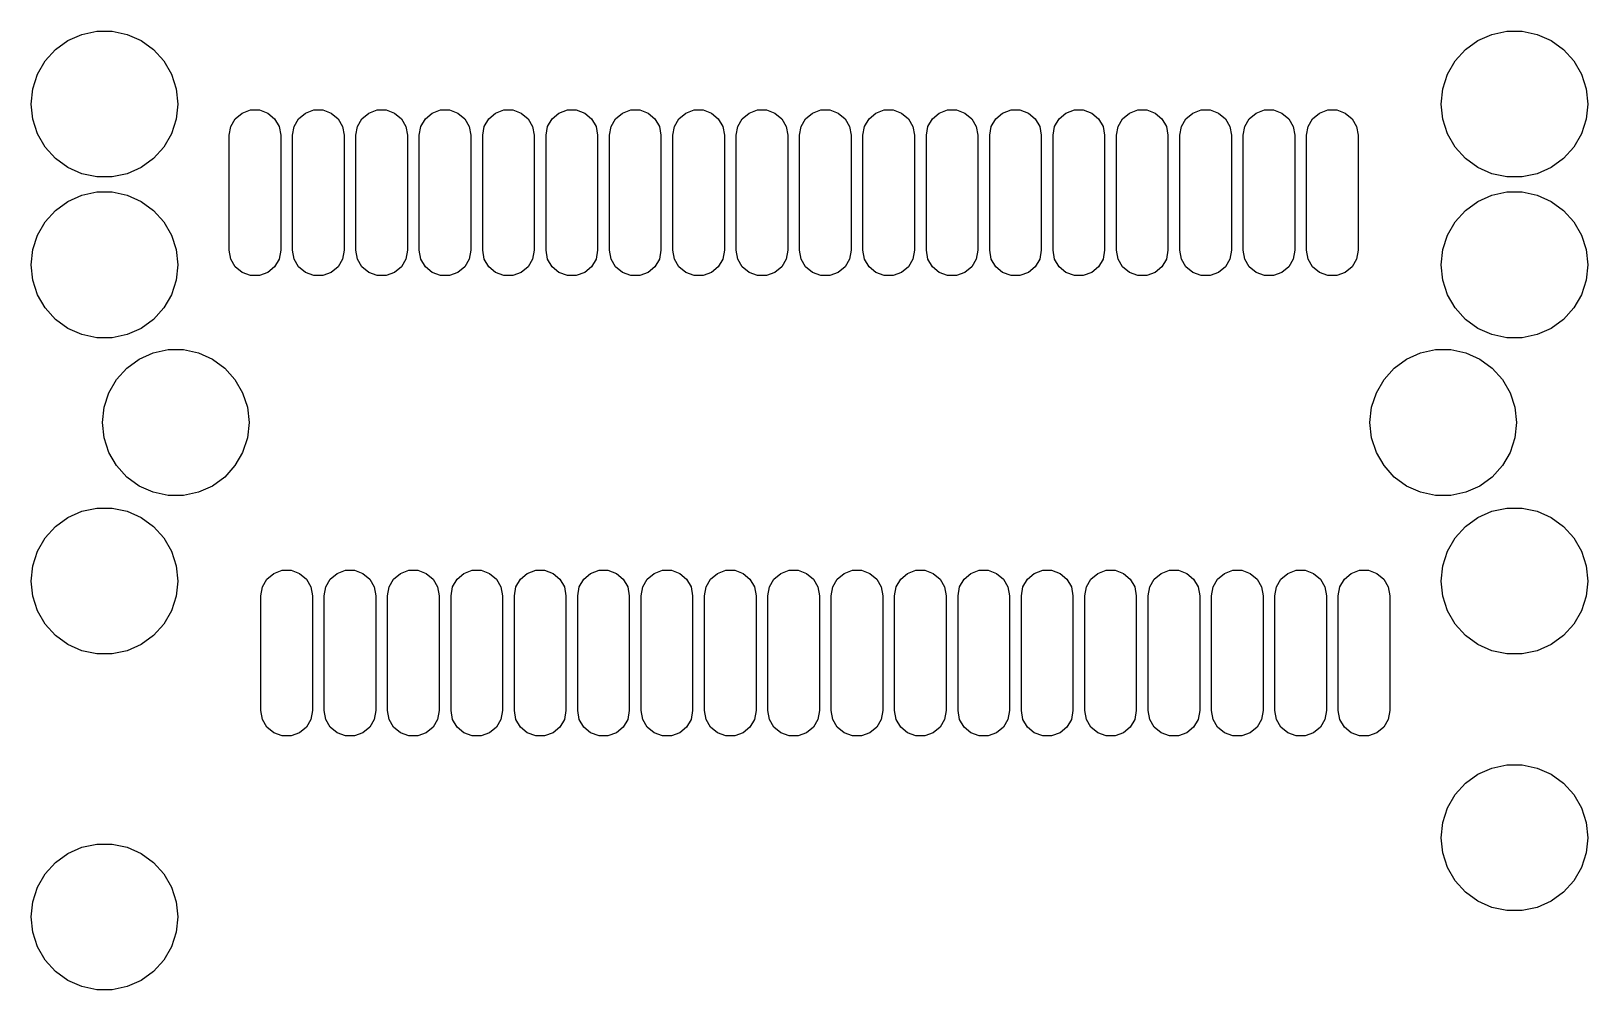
# Model space of a CAD drawing. Extents: x 2.43 to 5.08, y -5.32 to -2.66.
# Drawn here: x 4.301 to 5.075, y -4.282 to -3.806 of the extents above; entities that cross this region are included whole.
import ezdxf

# ---------------------------------------------------------------- set-up
doc = ezdxf.new("R2010")
doc.units = 0
doc.header["$MEASUREMENT"] = 0
doc.layers.add('BLACK', color=7, linetype='CONTINUOUS')

msp = doc.modelspace()

# ---------------------------------------------------------------- linework, layer by layer
at = {"layer": 'BLACK', "linetype": 'CONTINUOUS'}
for p, q in [((4.32655, -3.8071), (4.334, -3.80551)), ((4.334, -3.80551), (4.34161, -3.80551)), ((4.34161, -3.80551), (4.34906, -3.8071)), ((5.02734, -3.8071), (5.03479, -3.80551)), ((5.03479, -3.80551), (5.0424, -3.80551)), ((5.0424, -3.80551), (5.04985, -3.8071)), ((4.31344, -3.81467), (4.3196, -3.81019)), ((4.3196, -3.81019), (4.32655, -3.8071)), ((4.34906, -3.8071), (4.35601, -3.81019)), ((4.35601, -3.81019), (4.36217, -3.81467)), ((5.01423, -3.81467), (5.02039, -3.81019)), ((5.02039, -3.81019), (5.02734, -3.8071)), ((5.04985, -3.8071), (5.0568, -3.81019)), ((5.0568, -3.81019), (5.06296, -3.81467)), ((4.30454, -3.82692), (4.30834, -3.82033)), ((4.30834, -3.82033), (4.31344, -3.81467)), ((4.36217, -3.81467), (4.36727, -3.82033)), ((4.36727, -3.82033), (4.37108, -3.82692)), ((5.00532, -3.82692), (5.00913, -3.82033)), ((5.00913, -3.82033), (5.01423, -3.81467)), ((5.06296, -3.81467), (5.06806, -3.82033)), ((5.06806, -3.82033), (5.07186, -3.82692)), ((4.30218, -3.83416), (4.30454, -3.82692)), ((4.37108, -3.82692), (4.37343, -3.83416)), ((5.00297, -3.83416), (5.00532, -3.82692)), ((5.07186, -3.82692), (5.07422, -3.83416)), ((4.30139, -3.84173), (4.30218, -3.83416)), ((4.37343, -3.83416), (4.37422, -3.84173)), ((5.00218, -3.84173), (5.00297, -3.83416)), ((5.07422, -3.83416), (5.07501, -3.84173)), ((4.30218, -3.8493), (4.30139, -3.84173)), ((4.37422, -3.84173), (4.37343, -3.8493)), ((4.40621, -3.8462), (4.41039, -3.84468)), ((4.41039, -3.84468), (4.41483, -3.84468)), ((4.41483, -3.84468), (4.41901, -3.8462)), ((4.43771, -3.8462), (4.44188, -3.84468)), ((4.44188, -3.84468), (4.44633, -3.84468)), ((4.44633, -3.84468), (4.4505, -3.8462)), ((4.4692, -3.8462), (4.47338, -3.84468)), ((4.47338, -3.84468), (4.47782, -3.84468)), ((4.47782, -3.84468), (4.482, -3.8462)), ((4.5007, -3.8462), (4.50488, -3.84468)), ((4.50488, -3.84468), (4.50932, -3.84468)), ((4.50932, -3.84468), (4.5135, -3.8462)), ((4.5322, -3.8462), (4.53637, -3.84468)), ((4.53637, -3.84468), (4.54082, -3.84468)), ((4.54082, -3.84468), (4.54499, -3.8462)), ((4.56369, -3.8462), (4.56787, -3.84468)), ((4.56787, -3.84468), (4.57231, -3.84468)), ((4.57231, -3.84468), (4.57649, -3.8462)), ((4.59519, -3.8462), (4.59936, -3.84468)), ((4.59936, -3.84468), (4.60381, -3.84468)), ((4.60381, -3.84468), (4.60798, -3.8462)), ((4.62668, -3.8462), (4.63086, -3.84468)), ((4.63086, -3.84468), (4.6353, -3.84468)), ((4.6353, -3.84468), (4.63948, -3.8462)), ((4.65818, -3.8462), (4.66236, -3.84468)), ((4.66236, -3.84468), (4.6668, -3.84468)), ((4.6668, -3.84468), (4.67098, -3.8462)), ((4.68968, -3.8462), (4.69385, -3.84468)), ((4.69385, -3.84468), (4.6983, -3.84468)), ((4.6983, -3.84468), (4.70247, -3.8462)), ((4.72117, -3.8462), (4.72535, -3.84468)), ((4.72535, -3.84468), (4.72979, -3.84468)), ((4.72979, -3.84468), (4.73397, -3.8462)), ((4.75267, -3.8462), (4.75684, -3.84468)), ((4.75684, -3.84468), (4.76129, -3.84468)), ((4.76129, -3.84468), (4.76546, -3.8462)), ((4.78416, -3.8462), (4.78834, -3.84468)), ((4.78834, -3.84468), (4.79278, -3.84468)), ((4.79278, -3.84468), (4.79696, -3.8462)), ((4.81566, -3.8462), (4.81984, -3.84468)), ((4.81984, -3.84468), (4.82428, -3.84468)), ((4.82428, -3.84468), (4.82846, -3.8462)), ((4.84716, -3.8462), (4.85133, -3.84468)), ((4.85133, -3.84468), (4.85578, -3.84468)), ((4.85578, -3.84468), (4.85995, -3.8462)), ((4.87865, -3.8462), (4.88283, -3.84468)), ((4.88283, -3.84468), (4.88727, -3.84468)), ((4.88727, -3.84468), (4.89145, -3.8462)), ((4.91015, -3.8462), (4.91432, -3.84468)), ((4.91432, -3.84468), (4.91877, -3.84468)), ((4.91877, -3.84468), (4.92294, -3.8462)), ((4.94164, -3.8462), (4.94582, -3.84468)), ((4.94582, -3.84468), (4.95026, -3.84468)), ((4.95026, -3.84468), (4.95444, -3.8462)), ((5.00297, -3.8493), (5.00218, -3.84173)), ((5.07501, -3.84173), (5.07422, -3.8493)), ((4.30454, -3.85654), (4.30218, -3.8493)), ((4.37343, -3.8493), (4.37108, -3.85654)), ((4.40059, -3.85291), (4.40281, -3.84906)), ((4.40281, -3.84906), (4.40621, -3.8462)), ((4.41901, -3.8462), (4.42241, -3.84906)), ((4.42241, -3.84906), (4.42463, -3.85291)), ((4.43208, -3.85291), (4.4343, -3.84906)), ((4.4343, -3.84906), (4.43771, -3.8462)), ((4.4505, -3.8462), (4.45391, -3.84906)), ((4.45391, -3.84906), (4.45613, -3.85291)), ((4.46358, -3.85291), (4.4658, -3.84906)), ((4.4658, -3.84906), (4.4692, -3.8462)), ((4.482, -3.8462), (4.4854, -3.84906)), ((4.4854, -3.84906), (4.48763, -3.85291)), ((4.49507, -3.85291), (4.4973, -3.84906)), ((4.4973, -3.84906), (4.5007, -3.8462)), ((4.5135, -3.8462), (4.5169, -3.84906)), ((4.5169, -3.84906), (4.51912, -3.85291)), ((4.52657, -3.85291), (4.52879, -3.84906)), ((4.52879, -3.84906), (4.5322, -3.8462)), ((4.54499, -3.8462), (4.5484, -3.84906)), ((4.5484, -3.84906), (4.55062, -3.85291)), ((4.55807, -3.85291), (4.56029, -3.84906)), ((4.56029, -3.84906), (4.56369, -3.8462)), ((4.57649, -3.8462), (4.57989, -3.84906)), ((4.57989, -3.84906), (4.58211, -3.85291)), ((4.58956, -3.85291), (4.59178, -3.84906)), ((4.59178, -3.84906), (4.59519, -3.8462)), ((4.60798, -3.8462), (4.61139, -3.84906)), ((4.61139, -3.84906), (4.61361, -3.85291)), ((4.62106, -3.85291), (4.62328, -3.84906)), ((4.62328, -3.84906), (4.62668, -3.8462)), ((4.63948, -3.8462), (4.64288, -3.84906)), ((4.64288, -3.84906), (4.64511, -3.85291)), ((4.65255, -3.85291), (4.65478, -3.84906)), ((4.65478, -3.84906), (4.65818, -3.8462)), ((4.67098, -3.8462), (4.67438, -3.84906)), ((4.67438, -3.84906), (4.6766, -3.85291)), ((4.68405, -3.85291), (4.68627, -3.84906)), ((4.68627, -3.84906), (4.68968, -3.8462)), ((4.70247, -3.8462), (4.70588, -3.84906)), ((4.70588, -3.84906), (4.7081, -3.85291)), ((4.71555, -3.85291), (4.71777, -3.84906)), ((4.71777, -3.84906), (4.72117, -3.8462)), ((4.73397, -3.8462), (4.73737, -3.84906)), ((4.73737, -3.84906), (4.73959, -3.85291)), ((4.74704, -3.85291), (4.74926, -3.84906)), ((4.74926, -3.84906), (4.75267, -3.8462)), ((4.76546, -3.8462), (4.76887, -3.84906)), ((4.76887, -3.84906), (4.77109, -3.85291)), ((4.77854, -3.85291), (4.78076, -3.84906)), ((4.78076, -3.84906), (4.78416, -3.8462)), ((4.79696, -3.8462), (4.80036, -3.84906)), ((4.80036, -3.84906), (4.80259, -3.85291)), ((4.81003, -3.85291), (4.81226, -3.84906)), ((4.81226, -3.84906), (4.81566, -3.8462)), ((4.82846, -3.8462), (4.83186, -3.84906)), ((4.83186, -3.84906), (4.83408, -3.85291)), ((4.84153, -3.85291), (4.84375, -3.84906)), ((4.84375, -3.84906), (4.84716, -3.8462)), ((4.85995, -3.8462), (4.86336, -3.84906)), ((4.86336, -3.84906), (4.86558, -3.85291)), ((4.87303, -3.85291), (4.87525, -3.84906)), ((4.87525, -3.84906), (4.87865, -3.8462)), ((4.89145, -3.8462), (4.89485, -3.84906)), ((4.89485, -3.84906), (4.89707, -3.85291)), ((4.90452, -3.85291), (4.90674, -3.84906)), ((4.90674, -3.84906), (4.91015, -3.8462)), ((4.92294, -3.8462), (4.92635, -3.84906)), ((4.92635, -3.84906), (4.92857, -3.85291)), ((4.93602, -3.85291), (4.93824, -3.84906)), ((4.93824, -3.84906), (4.94164, -3.8462)), ((4.95444, -3.8462), (4.95784, -3.84906)), ((4.95784, -3.84906), (4.96007, -3.85291)), ((5.00532, -3.85654), (5.00297, -3.8493)), ((5.07422, -3.8493), (5.07186, -3.85654)), ((4.30834, -3.86314), (4.30454, -3.85654)), ((4.37108, -3.85654), (4.36727, -3.86314)), ((4.39981, -3.85728), (4.40059, -3.85291)), ((4.39981, -3.91437), (4.39981, -3.85728)), ((4.42463, -3.85291), (4.4254, -3.85728)), ((4.4254, -3.85728), (4.4254, -3.91437)), ((4.43131, -3.85728), (4.43208, -3.85291)), ((4.43131, -3.91437), (4.43131, -3.85728)), ((4.45613, -3.85291), (4.4569, -3.85728)), ((4.4569, -3.85728), (4.4569, -3.91437)), ((4.46281, -3.85728), (4.46358, -3.85291)), ((4.46281, -3.91437), (4.46281, -3.85728)), ((4.48763, -3.85291), (4.4884, -3.85728)), ((4.4884, -3.85728), (4.4884, -3.91437)), ((4.4943, -3.85728), (4.49507, -3.85291)), ((4.4943, -3.91437), (4.4943, -3.85728)), ((4.51912, -3.85291), (4.51989, -3.85728)), ((4.51989, -3.85728), (4.51989, -3.91437)), ((4.5258, -3.85728), (4.52657, -3.85291)), ((4.5258, -3.91437), (4.5258, -3.85728)), ((4.55062, -3.85291), (4.55139, -3.85728)), ((4.55139, -3.85728), (4.55139, -3.91437)), ((4.55729, -3.85728), (4.55807, -3.85291)), ((4.55729, -3.91437), (4.55729, -3.85728)), ((4.58211, -3.85291), (4.58289, -3.85728)), ((4.58289, -3.85728), (4.58289, -3.91437)), ((4.58879, -3.85728), (4.58956, -3.85291)), ((4.58879, -3.91437), (4.58879, -3.85728)), ((4.61361, -3.85291), (4.61438, -3.85728)), ((4.61438, -3.85728), (4.61438, -3.91437)), ((4.62029, -3.85728), (4.62106, -3.85291)), ((4.62029, -3.91437), (4.62029, -3.85728)), ((4.64511, -3.85291), (4.64588, -3.85728)), ((4.64588, -3.85728), (4.64588, -3.91437)), ((4.65178, -3.85728), (4.65255, -3.85291)), ((4.65178, -3.91437), (4.65178, -3.85728)), ((4.6766, -3.85291), (4.67737, -3.85728)), ((4.67737, -3.85728), (4.67737, -3.91437)), ((4.68328, -3.85728), (4.68405, -3.85291)), ((4.68328, -3.91437), (4.68328, -3.85728)), ((4.7081, -3.85291), (4.70887, -3.85728)), ((4.70887, -3.85728), (4.70887, -3.91437)), ((4.71477, -3.85728), (4.71555, -3.85291)), ((4.71477, -3.91437), (4.71477, -3.85728)), ((4.73959, -3.85291), (4.74037, -3.85728)), ((4.74037, -3.85728), (4.74037, -3.91437)), ((4.74627, -3.85728), (4.74704, -3.85291)), ((4.74627, -3.91437), (4.74627, -3.85728)), ((4.77109, -3.85291), (4.77186, -3.85728)), ((4.77186, -3.85728), (4.77186, -3.91437)), ((4.77777, -3.85728), (4.77854, -3.85291)), ((4.77777, -3.91437), (4.77777, -3.85728)), ((4.80259, -3.85291), (4.80336, -3.85728)), ((4.80336, -3.85728), (4.80336, -3.91437)), ((4.80926, -3.85728), (4.81003, -3.85291)), ((4.80926, -3.91437), (4.80926, -3.85728)), ((4.83408, -3.85291), (4.83485, -3.85728)), ((4.83485, -3.85728), (4.83485, -3.91437)), ((4.84076, -3.85728), (4.84153, -3.85291)), ((4.84076, -3.91437), (4.84076, -3.85728)), ((4.86558, -3.85291), (4.86635, -3.85728)), ((4.86635, -3.85728), (4.86635, -3.91437)), ((4.87226, -3.85728), (4.87303, -3.85291)), ((4.87226, -3.91437), (4.87226, -3.85728)), ((4.89707, -3.85291), (4.89785, -3.85728)), ((4.89785, -3.85728), (4.89785, -3.91437)), ((4.90375, -3.85728), (4.90452, -3.85291)), ((4.90375, -3.91437), (4.90375, -3.85728)), ((4.92857, -3.85291), (4.92934, -3.85728)), ((4.92934, -3.85728), (4.92934, -3.91437)), ((4.93525, -3.85728), (4.93602, -3.85291)), ((4.93525, -3.91437), (4.93525, -3.85728)), ((4.96007, -3.85291), (4.96084, -3.85728)), ((4.96084, -3.85728), (4.96084, -3.91437)), ((5.00913, -3.86314), (5.00532, -3.85654)), ((5.07186, -3.85654), (5.06806, -3.86314)), ((4.31344, -3.8688), (4.30834, -3.86314)), ((4.36727, -3.86314), (4.36217, -3.8688)), ((5.01423, -3.8688), (5.00913, -3.86314)), ((5.06806, -3.86314), (5.06296, -3.8688)), ((4.3196, -3.87327), (4.31344, -3.8688)), ((4.32655, -3.87637), (4.3196, -3.87327)), ((4.35601, -3.87327), (4.34906, -3.87637)), ((4.36217, -3.8688), (4.35601, -3.87327)), ((5.02039, -3.87327), (5.01423, -3.8688)), ((5.02734, -3.87637), (5.02039, -3.87327)), ((5.0568, -3.87327), (5.04985, -3.87637)), ((5.06296, -3.8688), (5.0568, -3.87327)), ((4.334, -3.87795), (4.32655, -3.87637)), ((4.34161, -3.87795), (4.334, -3.87795)), ((4.34906, -3.87637), (4.34161, -3.87795)), ((5.03479, -3.87795), (5.02734, -3.87637)), ((5.0424, -3.87795), (5.03479, -3.87795)), ((5.04985, -3.87637), (5.0424, -3.87795)), ((4.31344, -3.89459), (4.3196, -3.89012)), ((4.3196, -3.89012), (4.32655, -3.88702)), ((4.32655, -3.88702), (4.334, -3.88544)), ((4.334, -3.88544), (4.34161, -3.88544)), ((4.34161, -3.88544), (4.34906, -3.88702)), ((4.34906, -3.88702), (4.35601, -3.89012)), ((4.35601, -3.89012), (4.36217, -3.89459)), ((5.01423, -3.89459), (5.02039, -3.89012)), ((5.02039, -3.89012), (5.02734, -3.88702)), ((5.02734, -3.88702), (5.03479, -3.88544)), ((5.03479, -3.88544), (5.0424, -3.88544)), ((5.0424, -3.88544), (5.04985, -3.88702)), ((5.04985, -3.88702), (5.0568, -3.89012)), ((5.0568, -3.89012), (5.06296, -3.89459)), ((4.30834, -3.90025), (4.31344, -3.89459)), ((4.36217, -3.89459), (4.36727, -3.90025)), ((5.00913, -3.90025), (5.01423, -3.89459)), ((5.06296, -3.89459), (5.06806, -3.90025)), ((4.30454, -3.90684), (4.30834, -3.90025)), ((4.36727, -3.90025), (4.37108, -3.90684)), ((5.00532, -3.90684), (5.00913, -3.90025)), ((5.06806, -3.90025), (5.07186, -3.90684)), ((4.30139, -3.92165), (4.30218, -3.91408)), ((4.30218, -3.91408), (4.30454, -3.90684)), ((4.37108, -3.90684), (4.37343, -3.91408)), ((4.37343, -3.91408), (4.37422, -3.92165)), ((4.40059, -3.91875), (4.39981, -3.91437)), ((4.4254, -3.91437), (4.42463, -3.91875)), ((4.43208, -3.91875), (4.43131, -3.91437)), ((4.4569, -3.91437), (4.45613, -3.91875)), ((4.46358, -3.91875), (4.46281, -3.91437)), ((4.4884, -3.91437), (4.48763, -3.91875)), ((4.49507, -3.91875), (4.4943, -3.91437)), ((4.51989, -3.91437), (4.51912, -3.91875)), ((4.52657, -3.91875), (4.5258, -3.91437)), ((4.55139, -3.91437), (4.55062, -3.91875)), ((4.55807, -3.91875), (4.55729, -3.91437)), ((4.58289, -3.91437), (4.58211, -3.91875)), ((4.58956, -3.91875), (4.58879, -3.91437)), ((4.61438, -3.91437), (4.61361, -3.91875)), ((4.62106, -3.91875), (4.62029, -3.91437)), ((4.64588, -3.91437), (4.64511, -3.91875)), ((4.65255, -3.91875), (4.65178, -3.91437)), ((4.67737, -3.91437), (4.6766, -3.91875)), ((4.68405, -3.91875), (4.68328, -3.91437)), ((4.70887, -3.91437), (4.7081, -3.91875)), ((4.71555, -3.91875), (4.71477, -3.91437)), ((4.74037, -3.91437), (4.73959, -3.91875)), ((4.74704, -3.91875), (4.74627, -3.91437)), ((4.77186, -3.91437), (4.77109, -3.91875)), ((4.77854, -3.91875), (4.77777, -3.91437)), ((4.80336, -3.91437), (4.80259, -3.91875)), ((4.81003, -3.91875), (4.80926, -3.91437)), ((4.83485, -3.91437), (4.83408, -3.91875)), ((4.84153, -3.91875), (4.84076, -3.91437)), ((4.86635, -3.91437), (4.86558, -3.91875)), ((4.87303, -3.91875), (4.87226, -3.91437)), ((4.89785, -3.91437), (4.89707, -3.91875)), ((4.90452, -3.91875), (4.90375, -3.91437)), ((4.92934, -3.91437), (4.92857, -3.91875)), ((4.93602, -3.91875), (4.93525, -3.91437)), ((4.96084, -3.91437), (4.96007, -3.91875)), ((5.00218, -3.92165), (5.00297, -3.91408)), ((5.00297, -3.91408), (5.00532, -3.90684)), ((5.07186, -3.90684), (5.07422, -3.91408)), ((5.07422, -3.91408), (5.07501, -3.92165)), ((4.30218, -3.92923), (4.30139, -3.92165)), ((4.37422, -3.92165), (4.37343, -3.92923)), ((4.40281, -3.92259), (4.40059, -3.91875)), ((4.42463, -3.91875), (4.42241, -3.92259)), ((4.4343, -3.92259), (4.43208, -3.91875)), ((4.45613, -3.91875), (4.45391, -3.92259)), ((4.4658, -3.92259), (4.46358, -3.91875)), ((4.48763, -3.91875), (4.4854, -3.92259)), ((4.4973, -3.92259), (4.49507, -3.91875)), ((4.51912, -3.91875), (4.5169, -3.92259)), ((4.52879, -3.92259), (4.52657, -3.91875)), ((4.55062, -3.91875), (4.5484, -3.92259)), ((4.56029, -3.92259), (4.55807, -3.91875)), ((4.58211, -3.91875), (4.57989, -3.92259)), ((4.59178, -3.92259), (4.58956, -3.91875)), ((4.61361, -3.91875), (4.61139, -3.92259)), ((4.62328, -3.92259), (4.62106, -3.91875)), ((4.64511, -3.91875), (4.64288, -3.92259)), ((4.65478, -3.92259), (4.65255, -3.91875)), ((4.6766, -3.91875), (4.67438, -3.92259)), ((4.68627, -3.92259), (4.68405, -3.91875)), ((4.7081, -3.91875), (4.70588, -3.92259)), ((4.71777, -3.92259), (4.71555, -3.91875)), ((4.73959, -3.91875), (4.73737, -3.92259)), ((4.74926, -3.92259), (4.74704, -3.91875)), ((4.77109, -3.91875), (4.76887, -3.92259)), ((4.78076, -3.92259), (4.77854, -3.91875)), ((4.80259, -3.91875), (4.80036, -3.92259)), ((4.81226, -3.92259), (4.81003, -3.91875)), ((4.83408, -3.91875), (4.83186, -3.92259)), ((4.84375, -3.92259), (4.84153, -3.91875)), ((4.86558, -3.91875), (4.86336, -3.92259)), ((4.87525, -3.92259), (4.87303, -3.91875)), ((4.89707, -3.91875), (4.89485, -3.92259)), ((4.90674, -3.92259), (4.90452, -3.91875)), ((4.92857, -3.91875), (4.92635, -3.92259)), ((4.93824, -3.92259), (4.93602, -3.91875)), ((4.96007, -3.91875), (4.95784, -3.92259)), ((5.00297, -3.92923), (5.00218, -3.92165)), ((5.07501, -3.92165), (5.07422, -3.92923)), ((4.30454, -3.93647), (4.30218, -3.92923)), ((4.37343, -3.92923), (4.37108, -3.93647)), ((4.40621, -3.92545), (4.40281, -3.92259)), ((4.41039, -3.92697), (4.40621, -3.92545)), ((4.41483, -3.92697), (4.41039, -3.92697)), ((4.41901, -3.92545), (4.41483, -3.92697)), ((4.42241, -3.92259), (4.41901, -3.92545)), ((4.43771, -3.92545), (4.4343, -3.92259)), ((4.44188, -3.92697), (4.43771, -3.92545)), ((4.44633, -3.92697), (4.44188, -3.92697)), ((4.4505, -3.92545), (4.44633, -3.92697)), ((4.45391, -3.92259), (4.4505, -3.92545)), ((4.4692, -3.92545), (4.4658, -3.92259)), ((4.47338, -3.92697), (4.4692, -3.92545)), ((4.47782, -3.92697), (4.47338, -3.92697)), ((4.482, -3.92545), (4.47782, -3.92697)), ((4.4854, -3.92259), (4.482, -3.92545)), ((4.5007, -3.92545), (4.4973, -3.92259)), ((4.50488, -3.92697), (4.5007, -3.92545)), ((4.50932, -3.92697), (4.50488, -3.92697)), ((4.5135, -3.92545), (4.50932, -3.92697)), ((4.5169, -3.92259), (4.5135, -3.92545)), ((4.5322, -3.92545), (4.52879, -3.92259)), ((4.53637, -3.92697), (4.5322, -3.92545)), ((4.54082, -3.92697), (4.53637, -3.92697)), ((4.54499, -3.92545), (4.54082, -3.92697)), ((4.5484, -3.92259), (4.54499, -3.92545)), ((4.56369, -3.92545), (4.56029, -3.92259)), ((4.56787, -3.92697), (4.56369, -3.92545)), ((4.57231, -3.92697), (4.56787, -3.92697)), ((4.57649, -3.92545), (4.57231, -3.92697)), ((4.57989, -3.92259), (4.57649, -3.92545)), ((4.59519, -3.92545), (4.59178, -3.92259)), ((4.59936, -3.92697), (4.59519, -3.92545)), ((4.60381, -3.92697), (4.59936, -3.92697)), ((4.60798, -3.92545), (4.60381, -3.92697)), ((4.61139, -3.92259), (4.60798, -3.92545)), ((4.62668, -3.92545), (4.62328, -3.92259)), ((4.63086, -3.92697), (4.62668, -3.92545)), ((4.6353, -3.92697), (4.63086, -3.92697)), ((4.63948, -3.92545), (4.6353, -3.92697)), ((4.64288, -3.92259), (4.63948, -3.92545)), ((4.65818, -3.92545), (4.65478, -3.92259)), ((4.66236, -3.92697), (4.65818, -3.92545)), ((4.6668, -3.92697), (4.66236, -3.92697)), ((4.67098, -3.92545), (4.6668, -3.92697)), ((4.67438, -3.92259), (4.67098, -3.92545)), ((4.68968, -3.92545), (4.68627, -3.92259)), ((4.69385, -3.92697), (4.68968, -3.92545)), ((4.6983, -3.92697), (4.69385, -3.92697)), ((4.70247, -3.92545), (4.6983, -3.92697)), ((4.70588, -3.92259), (4.70247, -3.92545)), ((4.72117, -3.92545), (4.71777, -3.92259)), ((4.72535, -3.92697), (4.72117, -3.92545)), ((4.72979, -3.92697), (4.72535, -3.92697)), ((4.73397, -3.92545), (4.72979, -3.92697)), ((4.73737, -3.92259), (4.73397, -3.92545)), ((4.75267, -3.92545), (4.74926, -3.92259)), ((4.75684, -3.92697), (4.75267, -3.92545)), ((4.76129, -3.92697), (4.75684, -3.92697)), ((4.76546, -3.92545), (4.76129, -3.92697)), ((4.76887, -3.92259), (4.76546, -3.92545)), ((4.78416, -3.92545), (4.78076, -3.92259)), ((4.78834, -3.92697), (4.78416, -3.92545)), ((4.79278, -3.92697), (4.78834, -3.92697)), ((4.79696, -3.92545), (4.79278, -3.92697)), ((4.80036, -3.92259), (4.79696, -3.92545)), ((4.81566, -3.92545), (4.81226, -3.92259)), ((4.81984, -3.92697), (4.81566, -3.92545)), ((4.82428, -3.92697), (4.81984, -3.92697)), ((4.82846, -3.92545), (4.82428, -3.92697)), ((4.83186, -3.92259), (4.82846, -3.92545)), ((4.84716, -3.92545), (4.84375, -3.92259)), ((4.85133, -3.92697), (4.84716, -3.92545)), ((4.85578, -3.92697), (4.85133, -3.92697)), ((4.85995, -3.92545), (4.85578, -3.92697)), ((4.86336, -3.92259), (4.85995, -3.92545)), ((4.87865, -3.92545), (4.87525, -3.92259)), ((4.88283, -3.92697), (4.87865, -3.92545)), ((4.88727, -3.92697), (4.88283, -3.92697)), ((4.89145, -3.92545), (4.88727, -3.92697)), ((4.89485, -3.92259), (4.89145, -3.92545)), ((4.91015, -3.92545), (4.90674, -3.92259)), ((4.91432, -3.92697), (4.91015, -3.92545)), ((4.91877, -3.92697), (4.91432, -3.92697)), ((4.92294, -3.92545), (4.91877, -3.92697)), ((4.92635, -3.92259), (4.92294, -3.92545)), ((4.94164, -3.92545), (4.93824, -3.92259)), ((4.94582, -3.92697), (4.94164, -3.92545)), ((4.95026, -3.92697), (4.94582, -3.92697)), ((4.95444, -3.92545), (4.95026, -3.92697)), ((4.95784, -3.92259), (4.95444, -3.92545)), ((5.00532, -3.93647), (5.00297, -3.92923)), ((5.07422, -3.92923), (5.07186, -3.93647)), ((4.30834, -3.94306), (4.30454, -3.93647)), ((4.37108, -3.93647), (4.36727, -3.94306)), ((5.00913, -3.94306), (5.00532, -3.93647)), ((5.07186, -3.93647), (5.06806, -3.94306)), ((4.31344, -3.94872), (4.30834, -3.94306)), ((4.36727, -3.94306), (4.36217, -3.94872)), ((5.01423, -3.94872), (5.00913, -3.94306)), ((5.06806, -3.94306), (5.06296, -3.94872)), ((4.3196, -3.95319), (4.31344, -3.94872)), ((4.32655, -3.95629), (4.3196, -3.95319)), ((4.35601, -3.95319), (4.34906, -3.95629)), ((4.36217, -3.94872), (4.35601, -3.95319)), ((5.02039, -3.95319), (5.01423, -3.94872)), ((5.02734, -3.95629), (5.02039, -3.95319)), ((5.0568, -3.95319), (5.04985, -3.95629)), ((5.06296, -3.94872), (5.0568, -3.95319)), ((4.334, -3.95787), (4.32655, -3.95629)), ((4.34161, -3.95787), (4.334, -3.95787)), ((4.34906, -3.95629), (4.34161, -3.95787)), ((5.03479, -3.95787), (5.02734, -3.95629)), ((5.0424, -3.95787), (5.03479, -3.95787)), ((5.04985, -3.95629), (5.0424, -3.95787)), ((4.34887, -3.97294), (4.35503, -3.96846)), ((4.35503, -3.96846), (4.36199, -3.96537)), ((4.36199, -3.96537), (4.36943, -3.96378)), ((4.36943, -3.96378), (4.37705, -3.96378)), ((4.37705, -3.96378), (4.38449, -3.96537)), ((4.38449, -3.96537), (4.39145, -3.96846)), ((4.39145, -3.96846), (4.39761, -3.97294)), ((4.97879, -3.97294), (4.98495, -3.96846)), ((4.98495, -3.96846), (4.99191, -3.96537)), ((4.99191, -3.96537), (4.99935, -3.96378)), ((4.99935, -3.96378), (5.00697, -3.96378)), ((5.00697, -3.96378), (5.01441, -3.96537)), ((5.01441, -3.96537), (5.02137, -3.96846)), ((5.02137, -3.96846), (5.02753, -3.97294)), ((4.34378, -3.97859), (4.34887, -3.97294)), ((4.39761, -3.97294), (4.4027, -3.97859)), ((4.9737, -3.97859), (4.97879, -3.97294)), ((5.02753, -3.97294), (5.03262, -3.97859)), ((4.33997, -3.98519), (4.34378, -3.97859)), ((4.4027, -3.97859), (4.40651, -3.98519)), ((4.96989, -3.98519), (4.9737, -3.97859)), ((5.03262, -3.97859), (5.03643, -3.98519)), ((4.33762, -3.99243), (4.33997, -3.98519)), ((4.40651, -3.98519), (4.40886, -3.99243)), ((4.96754, -3.99243), (4.96989, -3.98519)), ((5.03643, -3.98519), (5.03878, -3.99243)), ((4.33682, -4), (4.33762, -3.99243)), ((4.40886, -3.99243), (4.40966, -4)), ((4.96674, -4), (4.96754, -3.99243)), ((5.03878, -3.99243), (5.03958, -4)), ((4.33762, -4.00757), (4.33682, -4)), ((4.40966, -4), (4.40886, -4.00757)), ((4.96754, -4.00757), (4.96674, -4)), ((5.03958, -4), (5.03878, -4.00757)), ((4.33997, -4.01481), (4.33762, -4.00757)), ((4.34378, -4.02141), (4.33997, -4.01481)), ((4.40651, -4.01481), (4.4027, -4.02141)), ((4.40886, -4.00757), (4.40651, -4.01481)), ((4.96989, -4.01481), (4.96754, -4.00757)), ((4.9737, -4.02141), (4.96989, -4.01481)), ((5.03643, -4.01481), (5.03262, -4.02141)), ((5.03878, -4.00757), (5.03643, -4.01481)), ((4.34887, -4.02706), (4.34378, -4.02141)), ((4.4027, -4.02141), (4.39761, -4.02706)), ((4.97879, -4.02706), (4.9737, -4.02141)), ((5.03262, -4.02141), (5.02753, -4.02706)), ((4.35503, -4.03154), (4.34887, -4.02706)), ((4.39761, -4.02706), (4.39145, -4.03154)), ((4.98495, -4.03154), (4.97879, -4.02706)), ((5.02753, -4.02706), (5.02137, -4.03154)), ((4.36199, -4.03463), (4.35503, -4.03154)), ((4.36943, -4.03622), (4.36199, -4.03463)), ((4.37705, -4.03622), (4.36943, -4.03622)), ((4.38449, -4.03463), (4.37705, -4.03622)), ((4.39145, -4.03154), (4.38449, -4.03463)), ((4.99191, -4.03463), (4.98495, -4.03154)), ((4.99935, -4.03622), (4.99191, -4.03463)), ((5.00697, -4.03622), (4.99935, -4.03622)), ((5.01441, -4.03463), (5.00697, -4.03622)), ((5.02137, -4.03154), (5.01441, -4.03463)), ((4.3196, -4.0472), (4.32655, -4.04411)), ((4.32655, -4.04411), (4.334, -4.04252)), ((4.334, -4.04252), (4.34161, -4.04252)), ((4.34161, -4.04252), (4.34906, -4.04411)), ((4.34906, -4.04411), (4.35601, -4.0472)), ((5.02039, -4.0472), (5.02734, -4.04411)), ((5.02734, -4.04411), (5.03479, -4.04252)), ((5.03479, -4.04252), (5.0424, -4.04252)), ((5.0424, -4.04252), (5.04985, -4.04411)), ((5.04985, -4.04411), (5.0568, -4.0472)), ((4.30834, -4.05733), (4.31344, -4.05168)), ((4.31344, -4.05168), (4.3196, -4.0472)), ((4.35601, -4.0472), (4.36217, -4.05168)), ((4.36217, -4.05168), (4.36727, -4.05733)), ((5.00913, -4.05733), (5.01423, -4.05168)), ((5.01423, -4.05168), (5.02039, -4.0472)), ((5.0568, -4.0472), (5.06296, -4.05168)), ((5.06296, -4.05168), (5.06806, -4.05733)), ((4.30454, -4.06393), (4.30834, -4.05733)), ((4.36727, -4.05733), (4.37108, -4.06393)), ((5.00532, -4.06393), (5.00913, -4.05733)), ((5.06806, -4.05733), (5.07186, -4.06393)), ((4.30218, -4.07117), (4.30454, -4.06393)), ((4.37108, -4.06393), (4.37343, -4.07117)), ((5.00297, -4.07117), (5.00532, -4.06393)), ((5.07186, -4.06393), (5.07422, -4.07117)), ((4.30139, -4.07874), (4.30218, -4.07117)), ((4.37343, -4.07117), (4.37422, -4.07874)), ((4.41856, -4.0778), (4.42196, -4.07494)), ((4.42196, -4.07494), (4.42614, -4.07342)), ((4.42614, -4.07342), (4.43058, -4.07342)), ((4.43058, -4.07342), (4.43476, -4.07494)), ((4.43476, -4.07494), (4.43816, -4.0778)), ((4.45005, -4.0778), (4.45346, -4.07494)), ((4.45346, -4.07494), (4.45763, -4.07342)), ((4.45763, -4.07342), (4.46208, -4.07342)), ((4.46208, -4.07342), (4.46625, -4.07494)), ((4.46625, -4.07494), (4.46966, -4.0778)), ((4.48155, -4.0778), (4.48495, -4.07494)), ((4.48495, -4.07494), (4.48913, -4.07342)), ((4.48913, -4.07342), (4.49357, -4.07342)), ((4.49357, -4.07342), (4.49775, -4.07494)), ((4.49775, -4.07494), (4.50115, -4.0778)), ((4.51304, -4.0778), (4.51645, -4.07494)), ((4.51645, -4.07494), (4.52062, -4.07342)), ((4.52062, -4.07342), (4.52507, -4.07342)), ((4.52507, -4.07342), (4.52924, -4.07494)), ((4.52924, -4.07494), (4.53265, -4.0778)), ((4.54454, -4.0778), (4.54794, -4.07494)), ((4.54794, -4.07494), (4.55212, -4.07342)), ((4.55212, -4.07342), (4.55656, -4.07342)), ((4.55656, -4.07342), (4.56074, -4.07494)), ((4.56074, -4.07494), (4.56414, -4.0778)), ((4.57604, -4.0778), (4.57944, -4.07494)), ((4.57944, -4.07494), (4.58362, -4.07342)), ((4.58362, -4.07342), (4.58806, -4.07342)), ((4.58806, -4.07342), (4.59224, -4.07494)), ((4.59224, -4.07494), (4.59564, -4.0778)), ((4.60753, -4.0778), (4.61094, -4.07494)), ((4.61094, -4.07494), (4.61511, -4.07342)), ((4.61511, -4.07342), (4.61956, -4.07342)), ((4.61956, -4.07342), (4.62373, -4.07494)), ((4.62373, -4.07494), (4.62714, -4.0778)), ((4.63903, -4.0778), (4.64243, -4.07494)), ((4.64243, -4.07494), (4.64661, -4.07342)), ((4.64661, -4.07342), (4.65105, -4.07342)), ((4.65105, -4.07342), (4.65523, -4.07494)), ((4.65523, -4.07494), (4.65863, -4.0778)), ((4.67052, -4.0778), (4.67393, -4.07494)), ((4.67393, -4.07494), (4.6781, -4.07342)), ((4.6781, -4.07342), (4.68255, -4.07342)), ((4.68255, -4.07342), (4.68672, -4.07494)), ((4.68672, -4.07494), (4.69013, -4.0778)), ((4.70202, -4.0778), (4.70542, -4.07494)), ((4.70542, -4.07494), (4.7096, -4.07342)), ((4.7096, -4.07342), (4.71404, -4.07342)), ((4.71404, -4.07342), (4.71822, -4.07494)), ((4.71822, -4.07494), (4.72162, -4.0778)), ((4.73352, -4.0778), (4.73692, -4.07494)), ((4.73692, -4.07494), (4.7411, -4.07342)), ((4.7411, -4.07342), (4.74554, -4.07342)), ((4.74554, -4.07342), (4.74972, -4.07494)), ((4.74972, -4.07494), (4.75312, -4.0778)), ((4.76501, -4.0778), (4.76842, -4.07494)), ((4.76842, -4.07494), (4.77259, -4.07342)), ((4.77259, -4.07342), (4.77704, -4.07342)), ((4.77704, -4.07342), (4.78121, -4.07494)), ((4.78121, -4.07494), (4.78462, -4.0778)), ((4.79651, -4.0778), (4.79991, -4.07494)), ((4.79991, -4.07494), (4.80409, -4.07342)), ((4.80409, -4.07342), (4.80853, -4.07342)), ((4.80853, -4.07342), (4.81271, -4.07494)), ((4.81271, -4.07494), (4.81611, -4.0778)), ((4.828, -4.0778), (4.83141, -4.07494)), ((4.83141, -4.07494), (4.83558, -4.07342)), ((4.83558, -4.07342), (4.84003, -4.07342)), ((4.84003, -4.07342), (4.8442, -4.07494)), ((4.8442, -4.07494), (4.84761, -4.0778)), ((4.8595, -4.0778), (4.8629, -4.07494)), ((4.8629, -4.07494), (4.86708, -4.07342)), ((4.86708, -4.07342), (4.87152, -4.07342)), ((4.87152, -4.07342), (4.8757, -4.07494)), ((4.8757, -4.07494), (4.8791, -4.0778)), ((4.891, -4.0778), (4.8944, -4.07494)), ((4.8944, -4.07494), (4.89858, -4.07342)), ((4.89858, -4.07342), (4.90302, -4.07342)), ((4.90302, -4.07342), (4.9072, -4.07494)), ((4.9072, -4.07494), (4.9106, -4.0778)), ((4.92249, -4.0778), (4.9259, -4.07494)), ((4.9259, -4.07494), (4.93007, -4.07342)), ((4.93007, -4.07342), (4.93452, -4.07342)), ((4.93452, -4.07342), (4.93869, -4.07494)), ((4.93869, -4.07494), (4.9421, -4.0778)), ((4.95399, -4.0778), (4.95739, -4.07494)), ((4.95739, -4.07494), (4.96157, -4.07342)), ((4.96157, -4.07342), (4.96601, -4.07342)), ((4.96601, -4.07342), (4.97019, -4.07494)), ((4.97019, -4.07494), (4.97359, -4.0778)), ((5.00218, -4.07874), (5.00297, -4.07117)), ((5.07422, -4.07117), (5.07501, -4.07874)), ((4.30218, -4.08631), (4.30139, -4.07874)), ((4.37422, -4.07874), (4.37343, -4.08631)), ((4.41556, -4.08602), (4.41633, -4.08165)), ((4.41633, -4.08165), (4.41856, -4.0778)), ((4.43816, -4.0778), (4.44038, -4.08165)), ((4.44038, -4.08165), (4.44115, -4.08602)), ((4.44706, -4.08602), (4.44783, -4.08165)), ((4.44783, -4.08165), (4.45005, -4.0778)), ((4.46966, -4.0778), (4.47188, -4.08165)), ((4.47188, -4.08165), (4.47265, -4.08602)), ((4.47855, -4.08602), (4.47933, -4.08165)), ((4.47933, -4.08165), (4.48155, -4.0778)), ((4.50115, -4.0778), (4.50337, -4.08165)), ((4.50337, -4.08165), (4.50414, -4.08602)), ((4.51005, -4.08602), (4.51082, -4.08165)), ((4.51082, -4.08165), (4.51304, -4.0778)), ((4.53265, -4.0778), (4.53487, -4.08165)), ((4.53487, -4.08165), (4.53564, -4.08602)), ((4.54155, -4.08602), (4.54232, -4.08165)), ((4.54232, -4.08165), (4.54454, -4.0778)), ((4.56414, -4.0778), (4.56637, -4.08165)), ((4.56637, -4.08165), (4.56714, -4.08602)), ((4.57304, -4.08602), (4.57381, -4.08165)), ((4.57381, -4.08165), (4.57604, -4.0778)), ((4.59564, -4.0778), (4.59786, -4.08165)), ((4.59786, -4.08165), (4.59863, -4.08602)), ((4.60454, -4.08602), (4.60531, -4.08165)), ((4.60531, -4.08165), (4.60753, -4.0778)), ((4.62714, -4.0778), (4.62936, -4.08165)), ((4.62936, -4.08165), (4.63013, -4.08602)), ((4.63603, -4.08602), (4.63681, -4.08165)), ((4.63681, -4.08165), (4.63903, -4.0778)), ((4.65863, -4.0778), (4.66085, -4.08165)), ((4.66085, -4.08165), (4.66163, -4.08602)), ((4.66753, -4.08602), (4.6683, -4.08165)), ((4.6683, -4.08165), (4.67052, -4.0778)), ((4.69013, -4.0778), (4.69235, -4.08165)), ((4.69235, -4.08165), (4.69312, -4.08602)), ((4.69903, -4.08602), (4.6998, -4.08165)), ((4.6998, -4.08165), (4.70202, -4.0778)), ((4.72162, -4.0778), (4.72385, -4.08165)), ((4.72385, -4.08165), (4.72462, -4.08602)), ((4.73052, -4.08602), (4.73129, -4.08165)), ((4.73129, -4.08165), (4.73352, -4.0778)), ((4.75312, -4.0778), (4.75534, -4.08165)), ((4.75534, -4.08165), (4.75611, -4.08602)), ((4.76202, -4.08602), (4.76279, -4.08165)), ((4.76279, -4.08165), (4.76501, -4.0778)), ((4.78462, -4.0778), (4.78684, -4.08165)), ((4.78684, -4.08165), (4.78761, -4.08602)), ((4.79351, -4.08602), (4.79429, -4.08165)), ((4.79429, -4.08165), (4.79651, -4.0778)), ((4.81611, -4.0778), (4.81833, -4.08165)), ((4.81833, -4.08165), (4.81911, -4.08602)), ((4.82501, -4.08602), (4.82578, -4.08165)), ((4.82578, -4.08165), (4.828, -4.0778)), ((4.84761, -4.0778), (4.84983, -4.08165)), ((4.84983, -4.08165), (4.8506, -4.08602)), ((4.85651, -4.08602), (4.85728, -4.08165)), ((4.85728, -4.08165), (4.8595, -4.0778)), ((4.8791, -4.0778), (4.88133, -4.08165)), ((4.88133, -4.08165), (4.8821, -4.08602)), ((4.888, -4.08602), (4.88877, -4.08165)), ((4.88877, -4.08165), (4.891, -4.0778)), ((4.9106, -4.0778), (4.91282, -4.08165)), ((4.91282, -4.08165), (4.91359, -4.08602)), ((4.9195, -4.08602), (4.92027, -4.08165)), ((4.92027, -4.08165), (4.92249, -4.0778)), ((4.9421, -4.0778), (4.94432, -4.08165)), ((4.94432, -4.08165), (4.94509, -4.08602)), ((4.951, -4.08602), (4.95177, -4.08165)), ((4.95177, -4.08165), (4.95399, -4.0778)), ((4.97359, -4.0778), (4.97581, -4.08165)), ((4.97581, -4.08165), (4.97659, -4.08602)), ((5.00297, -4.08631), (5.00218, -4.07874)), ((5.07501, -4.07874), (5.07422, -4.08631)), ((4.30454, -4.09355), (4.30218, -4.08631)), ((4.37343, -4.08631), (4.37108, -4.09355)), ((4.41556, -4.14311), (4.41556, -4.08602)), ((4.44115, -4.08602), (4.44115, -4.14311)), ((4.44706, -4.14311), (4.44706, -4.08602)), ((4.47265, -4.08602), (4.47265, -4.14311)), ((4.47855, -4.14311), (4.47855, -4.08602)), ((4.50414, -4.08602), (4.50414, -4.14311)), ((4.51005, -4.14311), (4.51005, -4.08602)), ((4.53564, -4.08602), (4.53564, -4.14311)), ((4.54155, -4.14311), (4.54155, -4.08602)), ((4.56714, -4.08602), (4.56714, -4.14311)), ((4.57304, -4.14311), (4.57304, -4.08602)), ((4.59863, -4.08602), (4.59863, -4.14311)), ((4.60454, -4.14311), (4.60454, -4.08602)), ((4.63013, -4.08602), (4.63013, -4.14311)), ((4.63603, -4.14311), (4.63603, -4.08602)), ((4.66163, -4.08602), (4.66163, -4.14311)), ((4.66753, -4.14311), (4.66753, -4.08602)), ((4.69312, -4.08602), (4.69312, -4.14311)), ((4.69903, -4.14311), (4.69903, -4.08602)), ((4.72462, -4.08602), (4.72462, -4.14311)), ((4.73052, -4.14311), (4.73052, -4.08602)), ((4.75611, -4.08602), (4.75611, -4.14311)), ((4.76202, -4.14311), (4.76202, -4.08602)), ((4.78761, -4.08602), (4.78761, -4.14311)), ((4.79351, -4.14311), (4.79351, -4.08602)), ((4.81911, -4.08602), (4.81911, -4.14311)), ((4.82501, -4.14311), (4.82501, -4.08602)), ((4.8506, -4.08602), (4.8506, -4.14311)), ((4.85651, -4.14311), (4.85651, -4.08602)), ((4.8821, -4.08602), (4.8821, -4.14311)), ((4.888, -4.14311), (4.888, -4.08602)), ((4.91359, -4.08602), (4.91359, -4.14311)), ((4.9195, -4.14311), (4.9195, -4.08602)), ((4.94509, -4.08602), (4.94509, -4.14311)), ((4.951, -4.14311), (4.951, -4.08602)), ((4.97659, -4.08602), (4.97659, -4.14311)), ((5.00532, -4.09355), (5.00297, -4.08631)), ((5.07422, -4.08631), (5.07186, -4.09355)), ((4.30834, -4.10015), (4.30454, -4.09355)), ((4.31344, -4.1058), (4.30834, -4.10015)), ((4.36727, -4.10015), (4.36217, -4.1058)), ((4.37108, -4.09355), (4.36727, -4.10015)), ((5.00913, -4.10015), (5.00532, -4.09355)), ((5.01423, -4.1058), (5.00913, -4.10015)), ((5.06806, -4.10015), (5.06296, -4.1058)), ((5.07186, -4.09355), (5.06806, -4.10015)), ((4.3196, -4.11028), (4.31344, -4.1058)), ((4.36217, -4.1058), (4.35601, -4.11028)), ((5.02039, -4.11028), (5.01423, -4.1058)), ((5.06296, -4.1058), (5.0568, -4.11028)), ((4.32655, -4.11338), (4.3196, -4.11028)), ((4.334, -4.11496), (4.32655, -4.11338)), ((4.34161, -4.11496), (4.334, -4.11496)), ((4.34906, -4.11338), (4.34161, -4.11496)), ((4.35601, -4.11028), (4.34906, -4.11338)), ((5.02734, -4.11338), (5.02039, -4.11028)), ((5.03479, -4.11496), (5.02734, -4.11338)), ((5.0424, -4.11496), (5.03479, -4.11496)), ((5.04985, -4.11338), (5.0424, -4.11496)), ((5.0568, -4.11028), (5.04985, -4.11338)), ((4.41633, -4.14749), (4.41556, -4.14311)), ((4.44115, -4.14311), (4.44038, -4.14749)), ((4.44783, -4.14749), (4.44706, -4.14311)), ((4.47265, -4.14311), (4.47188, -4.14749)), ((4.47933, -4.14749), (4.47855, -4.14311)), ((4.50414, -4.14311), (4.50337, -4.14749)), ((4.51082, -4.14749), (4.51005, -4.14311)), ((4.53564, -4.14311), (4.53487, -4.14749)), ((4.54232, -4.14749), (4.54155, -4.14311)), ((4.56714, -4.14311), (4.56637, -4.14749)), ((4.57381, -4.14749), (4.57304, -4.14311)), ((4.59863, -4.14311), (4.59786, -4.14749)), ((4.60531, -4.14749), (4.60454, -4.14311)), ((4.63013, -4.14311), (4.62936, -4.14749)), ((4.63681, -4.14749), (4.63603, -4.14311)), ((4.66163, -4.14311), (4.66085, -4.14749)), ((4.6683, -4.14749), (4.66753, -4.14311)), ((4.69312, -4.14311), (4.69235, -4.14749)), ((4.6998, -4.14749), (4.69903, -4.14311)), ((4.72462, -4.14311), (4.72385, -4.14749)), ((4.73129, -4.14749), (4.73052, -4.14311)), ((4.75611, -4.14311), (4.75534, -4.14749)), ((4.76279, -4.14749), (4.76202, -4.14311)), ((4.78761, -4.14311), (4.78684, -4.14749)), ((4.79429, -4.14749), (4.79351, -4.14311)), ((4.81911, -4.14311), (4.81833, -4.14749)), ((4.82578, -4.14749), (4.82501, -4.14311)), ((4.8506, -4.14311), (4.84983, -4.14749)), ((4.85728, -4.14749), (4.85651, -4.14311)), ((4.8821, -4.14311), (4.88133, -4.14749)), ((4.88877, -4.14749), (4.888, -4.14311)), ((4.91359, -4.14311), (4.91282, -4.14749)), ((4.92027, -4.14749), (4.9195, -4.14311)), ((4.94509, -4.14311), (4.94432, -4.14749)), ((4.95177, -4.14749), (4.951, -4.14311)), ((4.97659, -4.14311), (4.97581, -4.14749)), ((4.41856, -4.15133), (4.41633, -4.14749)), ((4.42196, -4.15419), (4.41856, -4.15133)), ((4.42614, -4.15571), (4.42196, -4.15419)), ((4.43476, -4.15419), (4.43058, -4.15571)), ((4.43816, -4.15133), (4.43476, -4.15419)), ((4.44038, -4.14749), (4.43816, -4.15133)), ((4.45005, -4.15133), (4.44783, -4.14749)), ((4.45346, -4.15419), (4.45005, -4.15133)), ((4.45763, -4.15571), (4.45346, -4.15419)), ((4.46625, -4.15419), (4.46208, -4.15571)), ((4.46966, -4.15133), (4.46625, -4.15419)), ((4.47188, -4.14749), (4.46966, -4.15133)), ((4.48155, -4.15133), (4.47933, -4.14749)), ((4.48495, -4.15419), (4.48155, -4.15133)), ((4.48913, -4.15571), (4.48495, -4.15419)), ((4.49775, -4.15419), (4.49357, -4.15571)), ((4.50115, -4.15133), (4.49775, -4.15419)), ((4.50337, -4.14749), (4.50115, -4.15133)), ((4.51304, -4.15133), (4.51082, -4.14749)), ((4.51645, -4.15419), (4.51304, -4.15133)), ((4.52062, -4.15571), (4.51645, -4.15419)), ((4.52924, -4.15419), (4.52507, -4.15571)), ((4.53265, -4.15133), (4.52924, -4.15419)), ((4.53487, -4.14749), (4.53265, -4.15133)), ((4.54454, -4.15133), (4.54232, -4.14749)), ((4.54794, -4.15419), (4.54454, -4.15133)), ((4.55212, -4.15571), (4.54794, -4.15419)), ((4.56074, -4.15419), (4.55656, -4.15571)), ((4.56414, -4.15133), (4.56074, -4.15419)), ((4.56637, -4.14749), (4.56414, -4.15133)), ((4.57604, -4.15133), (4.57381, -4.14749)), ((4.57944, -4.15419), (4.57604, -4.15133)), ((4.58362, -4.15571), (4.57944, -4.15419)), ((4.59224, -4.15419), (4.58806, -4.15571)), ((4.59564, -4.15133), (4.59224, -4.15419)), ((4.59786, -4.14749), (4.59564, -4.15133)), ((4.60753, -4.15133), (4.60531, -4.14749)), ((4.61094, -4.15419), (4.60753, -4.15133)), ((4.61511, -4.15571), (4.61094, -4.15419)), ((4.62373, -4.15419), (4.61956, -4.15571)), ((4.62714, -4.15133), (4.62373, -4.15419)), ((4.62936, -4.14749), (4.62714, -4.15133)), ((4.63903, -4.15133), (4.63681, -4.14749)), ((4.64243, -4.15419), (4.63903, -4.15133)), ((4.64661, -4.15571), (4.64243, -4.15419)), ((4.65523, -4.15419), (4.65105, -4.15571)), ((4.65863, -4.15133), (4.65523, -4.15419)), ((4.66085, -4.14749), (4.65863, -4.15133)), ((4.67052, -4.15133), (4.6683, -4.14749)), ((4.67393, -4.15419), (4.67052, -4.15133)), ((4.6781, -4.15571), (4.67393, -4.15419)), ((4.68672, -4.15419), (4.68255, -4.15571)), ((4.69013, -4.15133), (4.68672, -4.15419)), ((4.69235, -4.14749), (4.69013, -4.15133)), ((4.70202, -4.15133), (4.6998, -4.14749)), ((4.70542, -4.15419), (4.70202, -4.15133)), ((4.7096, -4.15571), (4.70542, -4.15419)), ((4.71822, -4.15419), (4.71404, -4.15571)), ((4.72162, -4.15133), (4.71822, -4.15419)), ((4.72385, -4.14749), (4.72162, -4.15133)), ((4.73352, -4.15133), (4.73129, -4.14749)), ((4.73692, -4.15419), (4.73352, -4.15133)), ((4.7411, -4.15571), (4.73692, -4.15419)), ((4.74972, -4.15419), (4.74554, -4.15571)), ((4.75312, -4.15133), (4.74972, -4.15419)), ((4.75534, -4.14749), (4.75312, -4.15133)), ((4.76501, -4.15133), (4.76279, -4.14749)), ((4.76842, -4.15419), (4.76501, -4.15133)), ((4.77259, -4.15571), (4.76842, -4.15419)), ((4.78121, -4.15419), (4.77704, -4.15571)), ((4.78462, -4.15133), (4.78121, -4.15419)), ((4.78684, -4.14749), (4.78462, -4.15133)), ((4.79651, -4.15133), (4.79429, -4.14749)), ((4.79991, -4.15419), (4.79651, -4.15133)), ((4.80409, -4.15571), (4.79991, -4.15419)), ((4.81271, -4.15419), (4.80853, -4.15571)), ((4.81611, -4.15133), (4.81271, -4.15419)), ((4.81833, -4.14749), (4.81611, -4.15133)), ((4.828, -4.15133), (4.82578, -4.14749)), ((4.83141, -4.15419), (4.828, -4.15133)), ((4.83558, -4.15571), (4.83141, -4.15419)), ((4.8442, -4.15419), (4.84003, -4.15571)), ((4.84761, -4.15133), (4.8442, -4.15419)), ((4.84983, -4.14749), (4.84761, -4.15133)), ((4.8595, -4.15133), (4.85728, -4.14749)), ((4.8629, -4.15419), (4.8595, -4.15133)), ((4.86708, -4.15571), (4.8629, -4.15419)), ((4.8757, -4.15419), (4.87152, -4.15571)), ((4.8791, -4.15133), (4.8757, -4.15419)), ((4.88133, -4.14749), (4.8791, -4.15133)), ((4.891, -4.15133), (4.88877, -4.14749)), ((4.8944, -4.15419), (4.891, -4.15133)), ((4.89858, -4.15571), (4.8944, -4.15419)), ((4.9072, -4.15419), (4.90302, -4.15571)), ((4.9106, -4.15133), (4.9072, -4.15419)), ((4.91282, -4.14749), (4.9106, -4.15133)), ((4.92249, -4.15133), (4.92027, -4.14749)), ((4.9259, -4.15419), (4.92249, -4.15133)), ((4.93007, -4.15571), (4.9259, -4.15419)), ((4.93869, -4.15419), (4.93452, -4.15571)), ((4.9421, -4.15133), (4.93869, -4.15419)), ((4.94432, -4.14749), (4.9421, -4.15133)), ((4.95399, -4.15133), (4.95177, -4.14749)), ((4.95739, -4.15419), (4.95399, -4.15133)), ((4.96157, -4.15571), (4.95739, -4.15419)), ((4.97019, -4.15419), (4.96601, -4.15571)), ((4.97359, -4.15133), (4.97019, -4.15419)), ((4.97581, -4.14749), (4.97359, -4.15133)), ((4.43058, -4.15571), (4.42614, -4.15571)), ((4.46208, -4.15571), (4.45763, -4.15571)), ((4.49357, -4.15571), (4.48913, -4.15571)), ((4.52507, -4.15571), (4.52062, -4.15571)), ((4.55656, -4.15571), (4.55212, -4.15571)), ((4.58806, -4.15571), (4.58362, -4.15571)), ((4.61956, -4.15571), (4.61511, -4.15571)), ((4.65105, -4.15571), (4.64661, -4.15571)), ((4.68255, -4.15571), (4.6781, -4.15571)), ((4.71404, -4.15571), (4.7096, -4.15571)), ((4.74554, -4.15571), (4.7411, -4.15571)), ((4.77704, -4.15571), (4.77259, -4.15571)), ((4.80853, -4.15571), (4.80409, -4.15571)), ((4.84003, -4.15571), (4.83558, -4.15571)), ((4.87152, -4.15571), (4.86708, -4.15571)), ((4.90302, -4.15571), (4.89858, -4.15571)), ((4.93452, -4.15571), (4.93007, -4.15571)), ((4.96601, -4.15571), (4.96157, -4.15571)), ((5.01423, -4.17924), (5.02039, -4.17476)), ((5.02039, -4.17476), (5.02734, -4.17166)), ((5.02734, -4.17166), (5.03479, -4.17008)), ((5.03479, -4.17008), (5.0424, -4.17008)), ((5.0424, -4.17008), (5.04985, -4.17166)), ((5.04985, -4.17166), (5.0568, -4.17476)), ((5.0568, -4.17476), (5.06296, -4.17924)), ((5.00532, -4.19149), (5.00913, -4.18489)), ((5.00913, -4.18489), (5.01423, -4.17924)), ((5.06296, -4.17924), (5.06806, -4.18489)), ((5.06806, -4.18489), (5.07186, -4.19149)), ((5.00297, -4.19873), (5.00532, -4.19149)), ((5.07186, -4.19149), (5.07422, -4.19873)), ((5.00218, -4.2063), (5.00297, -4.19873)), ((5.07422, -4.19873), (5.07501, -4.2063)), ((5.00297, -4.21387), (5.00218, -4.2063)), ((5.07501, -4.2063), (5.07422, -4.21387)), ((4.31344, -4.21861), (4.3196, -4.21413)), ((4.3196, -4.21413), (4.32655, -4.21103)), ((4.32655, -4.21103), (4.334, -4.20945)), ((4.334, -4.20945), (4.34161, -4.20945)), ((4.34161, -4.20945), (4.34906, -4.21103)), ((4.34906, -4.21103), (4.35601, -4.21413)), ((4.35601, -4.21413), (4.36217, -4.21861)), ((5.00532, -4.22111), (5.00297, -4.21387)), ((5.07422, -4.21387), (5.07186, -4.22111)), ((4.30834, -4.22426), (4.31344, -4.21861)), ((4.36217, -4.21861), (4.36727, -4.22426)), ((5.00913, -4.2277), (5.00532, -4.22111)), ((5.07186, -4.22111), (5.06806, -4.2277)), ((4.30218, -4.2381), (4.30454, -4.23086)), ((4.30454, -4.23086), (4.30834, -4.22426)), ((4.36727, -4.22426), (4.37108, -4.23086)), ((4.37108, -4.23086), (4.37343, -4.2381)), ((5.01423, -4.23336), (5.00913, -4.2277)), ((5.06806, -4.2277), (5.06296, -4.23336)), ((4.30139, -4.24567), (4.30218, -4.2381)), ((4.37343, -4.2381), (4.37422, -4.24567)), ((5.02039, -4.23784), (5.01423, -4.23336)), ((5.02734, -4.24093), (5.02039, -4.23784)), ((5.0568, -4.23784), (5.04985, -4.24093)), ((5.06296, -4.23336), (5.0568, -4.23784)), ((4.30218, -4.25324), (4.30139, -4.24567)), ((4.37422, -4.24567), (4.37343, -4.25324)), ((5.03479, -4.24252), (5.02734, -4.24093)), ((5.0424, -4.24252), (5.03479, -4.24252)), ((5.04985, -4.24093), (5.0424, -4.24252)), ((4.30454, -4.26048), (4.30218, -4.25324)), ((4.37343, -4.25324), (4.37108, -4.26048)), ((4.30834, -4.26707), (4.30454, -4.26048)), ((4.37108, -4.26048), (4.36727, -4.26707)), ((4.31344, -4.27273), (4.30834, -4.26707)), ((4.36727, -4.26707), (4.36217, -4.27273)), ((4.3196, -4.27721), (4.31344, -4.27273)), ((4.32655, -4.2803), (4.3196, -4.27721)), ((4.35601, -4.27721), (4.34906, -4.2803)), ((4.36217, -4.27273), (4.35601, -4.27721)), ((4.334, -4.28189), (4.32655, -4.2803)), ((4.34161, -4.28189), (4.334, -4.28189)), ((4.34906, -4.2803), (4.34161, -4.28189))]:
    msp.add_line(p, q, dxfattribs=at)

doc.saveas('drawing.dxf')
